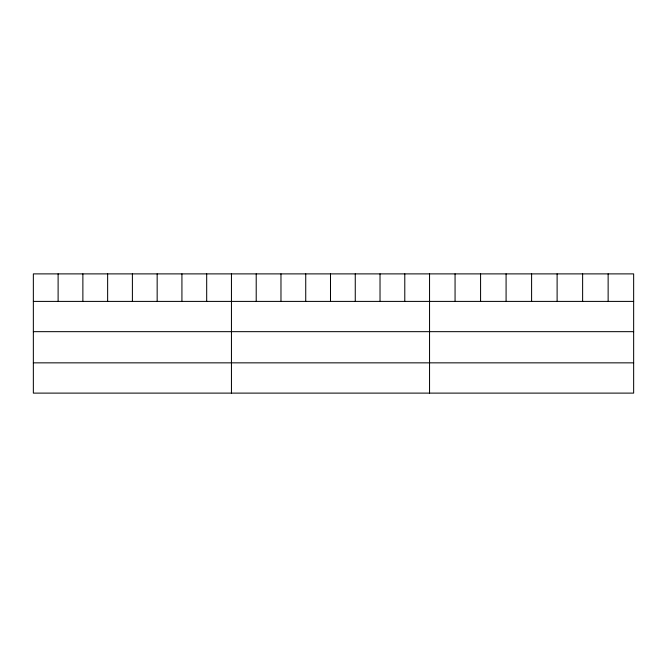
<?xml version="1.0" encoding="UTF-8"?>
<svg xmlns="http://www.w3.org/2000/svg" width="667" height="667" viewBox="0 0 667 667"><rect width="100%" height="100%" fill="white"/><g stroke="black" fill="none" stroke-linecap="round" stroke-linejoin="round"><path stroke-width="1" d="M633.65 301.401L633.65 393.113L33.35 393.113L33.35 273.887L633.65 273.887L633.65 301.401L33.35 301.401M33.35 331.666L633.65 331.666M33.35 362.848L633.65 362.848M608.137 273.887L608.137 301.401M582.625 273.887L582.625 301.401M557.112 273.887L557.112 301.401M531.599 273.887L531.599 301.401M506.086 273.887L506.086 301.401M480.573 273.887L480.573 301.401M455.061 273.887L455.061 301.401M429.548 273.887L429.548 393.113M404.786 273.887L404.786 301.401M380.023 273.887L380.023 301.401M355.261 273.887L355.261 301.401M330.498 273.887L330.498 301.401M305.736 273.887L305.736 301.401M280.974 273.887L280.974 301.401M256.211 273.887L256.211 301.401M231.449 273.887L231.449 393.113M206.687 273.887L206.687 301.401M181.924 273.887L181.924 301.401M157.162 273.887L157.162 301.401M132.4 273.887L132.4 301.401M107.637 273.887L107.637 301.401M82.875 273.887L82.875 301.401M58.112 273.887L58.112 301.401"/></g></svg>
